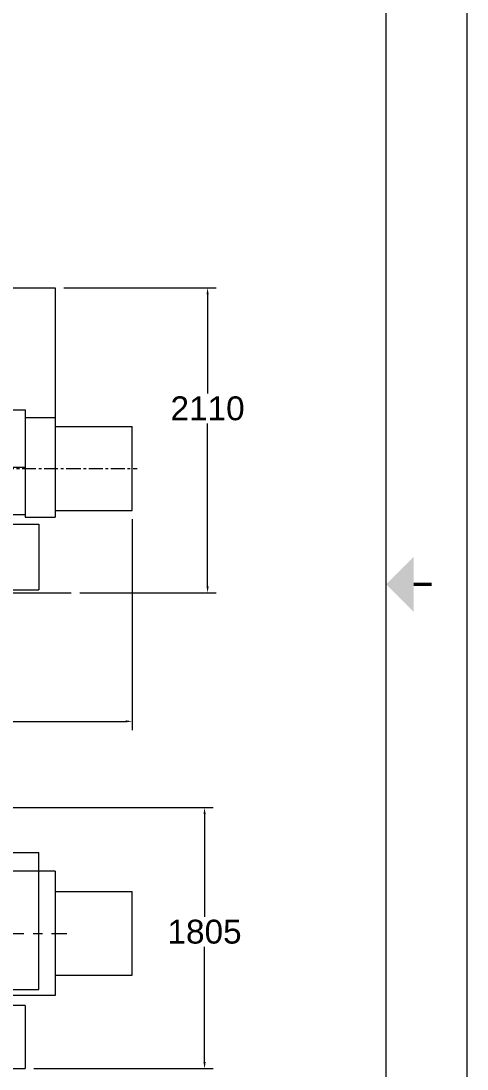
# Model space of a CAD drawing. Header units: millimetres. Extents: x -1 to 671026, y 1 to 511259.
# Drawn here: x 592632 to 671026, y 170502 to 354574 of the extents above; entities that cross this region are included whole.
import ezdxf
from ezdxf.enums import TextEntityAlignment as Align

# ---------------------------------------------------------------- set-up
doc = ezdxf.new("R2010")
doc.units = ezdxf.units.MM
doc.header["$LTSCALE"] = 25.4
doc.linetypes.add('CENTER', pattern=[50.8, 31.75, -6.35, 6.35, -6.35])
doc.layers.get('Defpoints').update_dxf_attribs({"lineweight": 5})
for name, color, linetype, lineweight in [('CAXA0', 7, 'Continuous', 5), ('CAXA1', 5, 'CENTER', 5), ('Title Block', 7, 'Continuous', 5)]:
    doc.layers.add(name, color=color, linetype=linetype, lineweight=lineweight)
doc.styles.add('ACANSTS', font='romans.shx', dxfattribs={"height": 25.4})
doc.styles.add('Roman', font='arial.ttf')
doc.styles.get("Standard").update_dxf_attribs({"font": 'arial.ttf'})
doc.dimstyles.new('ISO-25', dxfattribs={"dimscale": 30, "dimtxt": 38.1, "dimasz": 38.1, "dimexe": 50.8, "dimexo": 50.8, "dimgap": 15.875, "dimtad": 1, "dimtih": 1, "dimtoh": 1, "dimdec": 1, "dimlfac": 0.03937, "dimdsep": 46, "dimtxsty": 'Standard', "dimcen": 63.5, "dimclrd": 7, "dimclre": 7, "dimclrt": 7, "dimadec": 0, "dimazin": 0, "dimtfac": 1, "dimtdec": 1, "dimtmove": 0, "dimatfit": 3, "dimfxl": 25.4, "dimlwd": 5, "dimlwe": 5, "dimarcsym": 0})

# ---------------------------------------------------------------- blocks, each defined once
blk = doc.blocks.new('*D9')
at = {"color": 7, "linetype": 'Continuous', "lineweight": 5, "transparency": 16777216}
for p, q in [((600169, 307711), (626954, 307711)), ((625430, 306568), (625430, 289131)), ((625430, 255260), (625430, 283899)), ((602963, 254117), (626954, 254117))]:
    blk.add_line(p, q, dxfattribs=at)
at = {"color": 7, "transparency": 16777216}
for points in [[(625240, 306568), (625621, 306568), (625430, 307711)], [(625240, 255260), (625621, 255260), (625430, 254117)]]:
    blk.add_solid(points, dxfattribs=at)
at = {"layer": 'Defpoints', "color": 0, "transparency": 16777216}
for p in [(598645, 307711), (601439, 254117), (625430, 254117)]:
    blk.add_point(p, dxfattribs=at)
at = {"color": 7, "lineweight": 5, "transparency": 16777216, "insert": (625430, 286515), "char_height": 4191, "attachment_point": 5, "style": 'Roman'}
blk.add_mtext('2110', dxfattribs=at)
blk = doc.blocks.new('*D25')
at = {"color": 7, "linetype": 'Continuous', "lineweight": 5, "transparency": 16777216}
for p, q in [((587016, 216430), (626422, 216430)), ((624898, 215287), (624898, 197219)), ((624898, 171726), (624898, 191986)), ((594873, 170583), (626422, 170583))]:
    blk.add_line(p, q, dxfattribs=at)
at = {"color": 7, "transparency": 16777216}
for points in [[(624708, 215287), (625089, 215287), (624898, 216430)], [(624708, 171726), (625089, 171726), (624898, 170583)]]:
    blk.add_solid(points, dxfattribs=at)
at = {"layer": 'Defpoints', "color": 0, "transparency": 16777216}
for p in [(585492, 216430), (593349, 170583), (624898, 170583)]:
    blk.add_point(p, dxfattribs=at)
at = {"color": 7, "lineweight": 5, "transparency": 16777216, "insert": (624898, 194602), "char_height": 4191, "attachment_point": 5, "style": 'Roman'}
blk.add_mtext('1805', dxfattribs=at)
blk = doc.blocks.new('*D14')
at = {"color": 7, "linetype": 'Continuous', "lineweight": 5, "transparency": 16777216}
for p, q in [((612183, 267071), (612183, 230042)), ((466108, 262499), (466108, 230042)), ((467251, 231566), (611040, 231566))]:
    blk.add_line(p, q, dxfattribs=at)
at = {"color": 7, "transparency": 16777216}
for points in [[(467251, 231757), (467251, 231376), (466108, 231566)], [(611040, 231757), (611040, 231376), (612183, 231566)]]:
    blk.add_solid(points, dxfattribs=at)
at = {"layer": 'Defpoints', "color": 0, "transparency": 16777216}
for p in [(612183, 268595), (466108, 264023), (612183, 231566)]:
    blk.add_point(p, dxfattribs=at)
at = {"color": 7, "lineweight": 5, "transparency": 16777216, "insert": (525097, 234138), "char_height": 4191, "attachment_point": 5, "style": 'Roman'}
blk.add_mtext('B', dxfattribs=at)
blk = doc.blocks.new('LONE STAR BLOWER TITLE BLOCK (SIZE A)')
at = {"layer": 'Title Block', "lineweight": 15}
for p, q in [((600.08, 0), (600.08, 457.2)), ((587.38, 12.7), (587.38, 444.5))]:
    blk.add_line(p, q, dxfattribs=at)
at = {"layer": 'Title Block', "lineweight": 15, "const_width": 0.572}
blk.add_lwpolyline([(594.52, 228.6), (591.66, 228.6)], dxfattribs=at)
at = {"layer": 'Title Block', "lineweight": 15}
blk.add_solid([(591.66, 224.31), (591.66, 232.89), (587.38, 228.6)], dxfattribs=at)
at = {"layer": 'Title Block', "lineweight": 15, "style": 'ACANSTS'}
for tag, p, height in [('DRAWN_BY', (375.45, 58.16), 3.43), ('DRAWN_DATE', (402.66, 58.47), 3.43), ('DRAWING_SUBTITLE', (450.18, 50.21), 5.14), ('CHECKED_BY', (376.02, 49.37), 3.43), ('CHECK_DATE', (402.18, 49.5), 3.43), ('DRAWING_SUBTITLE', (450.12, 39.35), 5.14), ('ENGINEER', (375.87, 40.95), 3.43), ('ENG_DATE', (401.95, 40.92), 3.43), ('MANUFACTURING', (375.76, 32.38), 3.43), ('MFG_DATE', (401.98, 32.46), 3.43), ('CONTROL', (375.76, 23.81), 3.43), ('CONTROL_DATE', (401.98, 23.88), 3.43), ('CAGE_CODE', (455.36, 23.27), 3.43), ('MODEL_FILE_NAME', (230.14, 15.52), 3.43), ('APPROVED_BY', (375.47, 14.54), 3.43), ('APPROVAL_DATE', (401.77, 14.47), 3.43)]:
    blk.add_attdef(tag, p, '', height=height, dxfattribs=at)
at = {"layer": 'Title Block', "lineweight": 15, "style": 'Roman', "flags": 8}
for tag, height, p in [('DWG_NUMBER', 7.14, (484.29, 29.15)), ('SCALE', 3.43, (459.83, 17.88)), ('SHEETNUMBER', 3.43, (539.89, 17.88)), ('TOTA_SHEETS', 3.43, (556.11, 17.82))]:
    blk.add_attdef(tag, text='', height=height, dxfattribs=at).set_placement(p, align=Align.TOP_LEFT)
at = {"layer": 'Title Block', "lineweight": 15, "style": 'ACANSTS'}
blk.add_attdef('REVISION', text='', height=3.43, dxfattribs=at).set_placement((580.38, 22.69), align=Align.CENTER)

msp = doc.modelspace()

# ---------------------------------------------------------------- linework, layer by layer
at = {"color": 7, "lineweight": 5}
for p, q in [((551896.27, 307711.25), (598644.75, 307711.25)), ((598644.75, 307711.25), (598644.75, 267452.25)), ((575441.85, 286248.25), (593348.85, 286248.25)), ((593348.85, 286248.25), (593348.85, 276215.25)), ((593348.85, 284934.53), (598644.75, 284934.53)), ((598644.75, 283327.25), (612182.95, 283327.25)), ((612182.95, 268595.25), (612182.95, 283327.25)), ((575441.85, 276215.25), (593348.85, 276215.25)), ((593348.85, 276215.25), (593348.85, 267452.25)), ((593348.85, 267822.46), (588332.35, 267822.46)), ((593348.85, 267452.25), (598644.75, 267452.25)), ((598644.75, 268595.25), (612182.95, 268595.25)), ((589411.91, 266201.12), (595761.91, 266201.12)), ((474438.75, 254117.24), (601438.75, 254117.24)), ((589411.91, 254680.76), (595761.91, 254680.76)), ((598644.75, 205254.32), (551896.27, 205254.32)), ((598644.75, 205254.32), (598644.75, 183410.32)), ((598644.75, 201698.32), (612182.95, 201698.32)), ((612182.95, 186966.32), (612182.95, 201698.32)), ((598644.75, 186966.32), (612182.95, 186966.32)), ((598644.75, 183410.32), (551896.27, 183410.32)), ((593348.85, 181632.32), (575441.85, 181632.32)), ((593348.85, 181632.32), (593348.85, 170583.32)), ((575441.85, 170583.32), (593348.85, 170583.32))]:
    msp.add_line(p, q, dxfattribs=at)
at = {"layer": 'CAXA0', "color": 7, "lineweight": 5}
for p, q in [((595761.91, 266201.12), (595761.91, 254680.76)), ((589411.97, 208533), (595761.97, 208533)), ((595761.97, 184472.89), (595761.97, 208533)), ((589411.97, 184472.89), (595761.97, 184472.89))]:
    msp.add_line(p, q, dxfattribs=at)
at = {"layer": 'CAXA1', "linetype": 'CENTER', "lineweight": 5, "ltscale": 3}
for p, q in [((546393.62, 275961.25), (600710.3, 275961.25)), ((600710.3, 275961.25), (613043.11, 275961.25))]:
    msp.add_line(p, q, dxfattribs=at)
at = {"layer": 'CAXA1', "linetype": 'CENTER', "lineweight": 5, "ltscale": 10}
msp.add_line((546393.61, 194332.32), (600710.3, 194332.32), dxfattribs=at)

# ---------------------------------------------------------------- block references
at = {"xscale": 1118.237794126772, "yscale": 1118.237794126772, "zscale": 1118.237794126772}
msp.add_blockref('LONE STAR BLOWER TITLE BLOCK (SIZE A)', (-0.66, 0.57), dxfattribs=at)

# ---------------------------------------------------------------- dimensions: what is measured, and where the dimension line sits
at = {"color": 7, "lineweight": 5}
for base, p1, p2, picture, middle in [((625430.46, 254117.24), (598644.75, 307711.25), (601438.75, 254117.24), '*D9', (625430.46, 286515.38)), ((624898.05, 170583.32), (585492.14, 216430.32), (593348.85, 170583.32), '*D25', (624898.05, 194602.48))]:
    dim = msp.add_linear_dim(base=base, p1=p1, p2=p2, angle=90, dimstyle='ISO-25', override={"dimscale": 30, "dimtxt": 139.7, "dimpost": '\\X', "dimtxsty": 'Roman', "dimtmove": 1}, dxfattribs=at)
    dim.commit()
    dim.dimension.update_dxf_attribs({"geometry": picture, "text_midpoint": middle, "dimtype": 160})
dim = msp.add_linear_dim(base=(612182.95, 231566.04), p1=(466107.64, 264023.25), p2=(612182.95, 268595.25), text='B', dimstyle='ISO-25', override={"dimscale": 30, "dimtxt": 139.7, "dimpost": '\\X', "dimtxsty": 'Roman', "dimtmove": 1}, dxfattribs=at)
dim.commit()
dim.dimension.update_dxf_attribs({"geometry": '*D14', "text_midpoint": (525097.36, 231566.04), "dimtype": 160})

doc.saveas('drawing.dxf')
